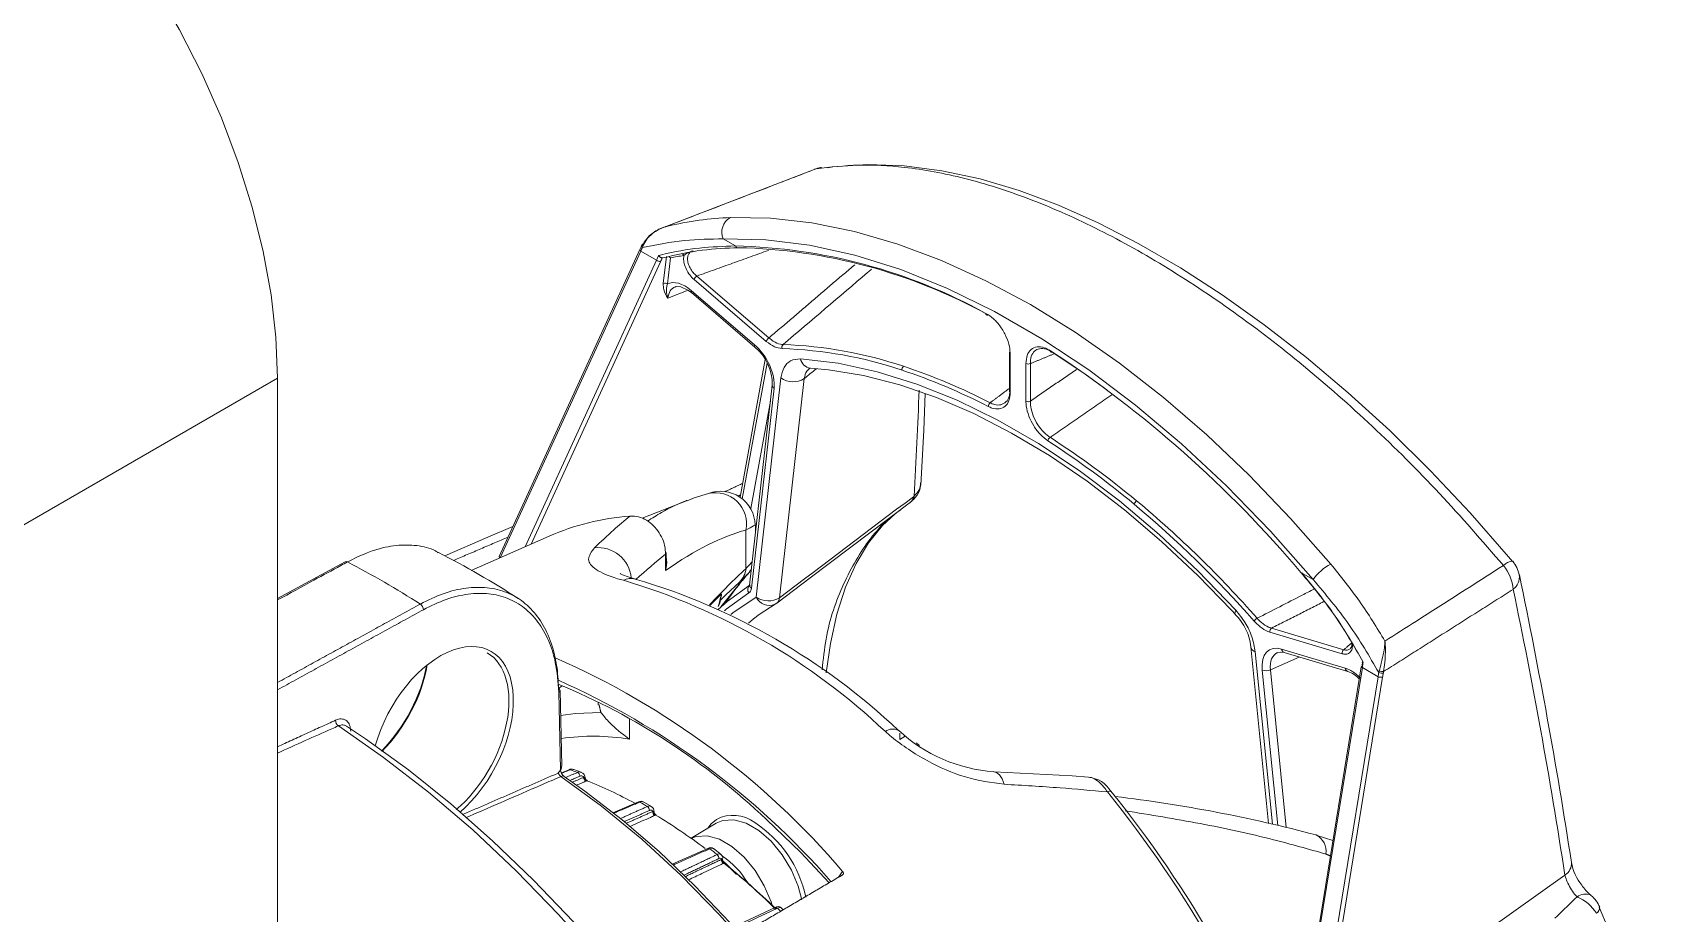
# Model space of a CAD drawing. Extents: x 2 to 136, y 1 to 99.
# Drawn here: x 103.74 to 108.94, y 87.23 to 90.04 of the extents above; entities that cross this region are included whole.
import ezdxf

# ---------------------------------------------------------------- set-up
doc = ezdxf.new("R2010")
doc.units = 0
doc.header["$MEASUREMENT"] = 0
doc.linetypes.add('SLD-Solid', pattern=[0])
doc.layers.add('OBJECT', color=7, linetype='CONTINUOUS')

msp = doc.modelspace()

# ---------------------------------------------------------------- linework, layer by layer
at = {"layer": 'OBJECT', "linetype": 'SLD-Solid', "lineweight": 15}
for p, q in [((106.2233, 89.5996), (105.7406, 89.4139)), ((106.2435, 89.6058), (106.2461, 89.6062)), ((105.9332, 89.3788), (105.9721, 89.3564)), ((105.6685, 89.3452), (105.2207, 88.3684)), ((105.6711, 89.3404), (105.2235, 88.3641)), ((105.3032, 88.3994), (105.7213, 89.3114)), ((105.7213, 89.3114), (105.6711, 89.3404)), ((105.7428, 89.237), (105.7526, 89.3232)), ((105.7653, 89.3184), (105.756, 89.2356)), ((105.734, 89.3065), (105.3219, 88.4077)), ((105.849, 89.2605), (106.0789, 89.0638)), ((105.8219, 89.2157), (105.7574, 89.1905)), ((105.831, 89.2149), (106.0333, 89.0417)), ((105.8322, 89.2079), (106.0345, 89.0347)), ((105.8322, 89.2079), (105.8323, 89.2077)), ((106.0704, 89.0528), (105.8405, 89.2496)), ((106.844, 89.015), (106.844, 88.8953)), ((106.8469, 89.011), (106.8469, 88.8913)), ((106.0672, 88.9949), (105.9875, 88.5572)), ((106.0728, 88.9835), (105.9942, 88.5519)), ((106.8967, 88.8625), (106.8967, 88.9822)), ((106.9107, 88.9821), (106.9107, 88.8624)), ((103.6315, 88.4256), (104.5154, 88.9358)), ((104.5154, 84.0375), (104.5154, 88.9358)), ((106.0895, 88.9139), (106.0174, 88.2775)), ((106.0952, 88.9035), (106.0231, 88.2671)), ((106.0381, 88.2394), (106.117, 88.9366)), ((106.1915, 88.9345), (106.1126, 88.2372)), ((106.0215, 88.5207), (106.0836, 88.8621)), ((105.8161, 88.5458), (105.675, 88.4905)), ((105.3792, 88.433), (105.1318, 88.3235)), ((106.0059, 88.4526), (106.0059, 88.33)), ((106.036, 88.4419), (106.036, 88.4689)), ((106.0378, 88.4563), (106.036, 88.4554)), ((105.7498, 88.3755), (105.7498, 88.324)), ((105.7516, 88.3501), (105.7516, 88.3814)), ((104.7306, 88.3516), (104.5154, 88.2343)), ((105.9262, 88.208), (105.9837, 88.2806)), ((107.7715, 88.3177), (107.8103, 88.2952)), ((106.1016, 88.2186), (106.048, 88.1835)), ((107.5631, 88.1839), (107.5633, 88.1837)), ((107.903, 88.059), (107.6731, 88.1276)), ((107.6783, 88.1404), (107.9082, 88.0718)), ((107.6121, 88.0806), (107.6684, 87.5191)), ((107.6265, 88.0652), (107.6815, 87.5163)), ((107.7103, 88.0737), (107.9125, 88.0133)), ((107.7187, 88.0627), (107.921, 88.0023)), ((107.7661, 88.0485), (107.6747, 88.008)), ((107.9638, 88.0172), (107.7793, 86.8884)), ((107.9672, 88.0149), (107.7826, 86.8862)), ((108.0174, 87.9859), (107.9672, 88.0149)), ((105.4209, 87.9573), (105.4098, 87.9484)), ((107.6978, 87.5129), (107.6483, 88.0069)), ((107.6747, 88.008), (107.7249, 87.5066)), ((107.8329, 86.8572), (108.0174, 87.9859)), ((108.0318, 87.984), (107.8472, 86.8552)), ((105.4154, 87.6891), (105.4099, 87.9363)), ((105.4196, 87.7022), (105.4142, 87.9424)), ((105.5359, 87.9054), (105.5359, 87.8966)), ((105.6355, 87.7873), (105.6355, 87.8527)), ((106.4949, 87.786), (106.4949, 87.8059)), ((106.4949, 87.786), (106.5126, 87.7962)), ((106.5479, 87.7753), (106.5577, 87.7674)), ((105.4429, 87.6901), (105.4184, 87.6801)), ((105.4817, 87.6818), (105.4576, 87.6907)), ((105.6635, 87.5874), (105.5826, 87.5531)), ((105.7047, 87.5731), (105.6804, 87.5871)), ((105.9114, 87.5201), (105.8315, 87.4717)), ((105.8843, 87.4398), (105.7712, 87.3894)), ((105.9264, 87.4203), (105.9025, 87.4389)), ((107.8734, 87.4642), (107.8203, 87.4815)), ((106.3007, 87.348), (106.3135, 87.3662)), ((108.2872, 87.1228), (108.6118, 87.3546)), ((106.0988, 87.2519), (105.967, 87.1896)), ((106.1242, 87.2442), (106.1176, 87.2508))]:
    msp.add_line(p, q, dxfattribs=at)
at = {"layer": 'OBJECT', "linetype": 'SLD-Solid', "lineweight": 15, "flags": 128}
for points in [[(104.5154, 88.9358), (104.5103, 89.066), (104.495, 89.2008), (104.4698, 89.3393), (104.4348, 89.4803), (104.3902, 89.6225), (104.3366, 89.7646), (104.2743, 89.9056), (104.2038, 90.0442), (104.1259, 90.1793), (104.0411, 90.3096), (103.9501, 90.434), (103.8538, 90.5516), (103.7529, 90.6612), (103.6484, 90.762), (103.5411, 90.8531), (103.4319, 90.9338), (103.3218, 91.0032)], [(106.223, 89.6003), (106.2237, 89.6005), (106.2294, 89.6021)], [(106.2294, 89.6021), (106.243, 89.6058), (106.2435, 89.6058)], [(108.4451, 88.3525), (108.4327, 88.3678), (108.3103, 88.5075), (108.1838, 88.6414), (108.0543, 88.7689), (107.9224, 88.8892), (107.789, 89.0016), (107.6551, 89.1056), (107.5212, 89.2008), (107.3881, 89.2868), (107.2564, 89.3632), (107.127, 89.4296), (107.0003, 89.486), (106.8747, 89.5328), (106.7508, 89.5696), (106.6289, 89.596), (106.5097, 89.6114), (106.3939, 89.6156), (106.2825, 89.6082), (106.2655, 89.6052)], [(105.9565, 89.447), (106.0841, 89.445), (106.2158, 89.4302), (106.3509, 89.4027), (106.4886, 89.3627), (106.6284, 89.3104), (106.7696, 89.246), (106.9115, 89.1698), (107.0533, 89.0822), (107.1945, 88.9836), (107.3343, 88.8745), (107.472, 88.7555), (107.6071, 88.627), (107.7388, 88.4898), (107.8664, 88.3444)], [(105.6757, 89.361), (105.6742, 89.358), (105.6738, 89.3567)], [(105.6779, 89.3566), (105.6768, 89.3577), (105.676, 89.3588), (105.6756, 89.3597), (105.6755, 89.3606), (105.6757, 89.361), (105.6758, 89.3612), (105.6764, 89.3618), (105.6773, 89.3621), (105.6786, 89.3622)], [(107.8103, 88.2952), (107.675, 88.4487), (107.5352, 88.5929), (107.3917, 88.727), (107.2453, 88.8502), (107.0967, 88.9619), (106.9469, 89.0614), (106.7967, 89.1481), (106.6469, 89.2216), (106.4983, 89.2814), (106.3519, 89.3273), (106.2083, 89.3589), (106.0685, 89.3761), (105.9332, 89.3788)], [(105.6711, 89.3404), (105.6699, 89.3416), (105.669, 89.3427), (105.6685, 89.3437), (105.6684, 89.3446), (105.6685, 89.3452)], [(105.6737, 89.3567), (105.6724, 89.3538), (105.6685, 89.3452)], [(105.6762, 89.3518), (105.675, 89.353), (105.6742, 89.3541), (105.6736, 89.3552), (105.6735, 89.3561), (105.6737, 89.3567)], [(105.7804, 89.2256), (105.7839, 89.2275), (105.7989, 89.2268), (105.821, 89.2163), (105.8322, 89.2079)], [(106.7756, 89.1372), (106.7743, 89.1368), (106.7731, 89.1367), (106.772, 89.1369), (106.771, 89.1374), (106.7702, 89.1382), (106.7696, 89.1393), (106.7692, 89.1405), (106.769, 89.142)], [(106.179, 88.9973), (106.2994, 88.9831), (106.4232, 88.9564), (106.5495, 88.9172), (106.6777, 88.8659), (106.807, 88.8026), (106.9366, 88.7277), (107.0659, 88.6417), (107.1941, 88.5451), (107.3204, 88.4385), (107.4441, 88.3223), (107.5646, 88.1974)], [(106.9746, 89.0233), (106.9746, 89.0219), (106.9749, 89.0207), (106.9754, 89.0198), (106.9761, 89.0191), (106.977, 89.0186), (106.978, 89.0184), (106.9792, 89.0186), (106.9804, 89.019)], [(107.1544, 88.8992), (107.0836, 88.9501), (106.9804, 89.019)], [(106.2071, 88.9671), (106.2074, 88.9675), (106.2099, 88.9678), (106.2115, 88.9676)], [(106.2111, 88.9678), (106.268, 88.9626), (106.3802, 88.944), (106.4952, 88.9145), (106.6124, 88.874), (106.7313, 88.8229), (106.8512, 88.7612), (106.9714, 88.6894), (107.0914, 88.6077), (107.2105, 88.5166), (107.3281, 88.4165), (107.4435, 88.308), (107.5503, 88.1979), (107.5631, 88.184)], [(106.5618, 88.5952), (106.5713, 88.77), (106.5756, 88.8867)], [(105.8862, 88.569), (105.8411, 88.5551), (105.8186, 88.5457)], [(106.1036, 88.2199), (106.2101, 88.3005), (106.5294, 88.5412)], [(106.5272, 88.5396), (106.533, 88.5441), (106.5343, 88.5454)], [(106.2615, 87.9981), (106.2743, 88.0914), (106.2952, 88.185), (106.3227, 88.2703), (106.3564, 88.3462), (106.3956, 88.4118), (106.44, 88.467), (106.4806, 88.5044)], [(105.2643, 88.4636), (105.1848, 88.4296), (105.0473, 88.3706)], [(105.223, 88.3639), (105.2221, 88.3648), (105.2212, 88.3659), (105.2207, 88.3669), (105.2206, 88.3679), (105.2207, 88.3684)], [(108.4455, 88.3535), (108.4457, 88.3533), (108.4458, 88.353)], [(105.6545, 88.2967), (105.6311, 88.3032), (105.6127, 88.3104), (105.6057, 88.314), (105.6062, 88.3136)], [(105.9168, 88.1992), (105.9455, 88.2249), (106.0191, 88.2778)], [(105.9242, 88.228), (105.9419, 88.2462), (105.9848, 88.2868)], [(105.9375, 88.2165), (105.9732, 88.2664), (105.985, 88.2797)], [(105.9837, 88.2806), (105.991, 88.2877), (105.9942, 88.2917)], [(105.9945, 88.2915), (106.0029, 88.3028), (106.011, 88.3127)], [(106.0174, 88.2778), (106.0172, 88.2762), (106.0172, 88.2762)], [(106.015, 88.2524), (105.9425, 88.2003), (105.937, 88.1956)], [(105.9574, 88.1833), (105.9642, 88.1888), (106.0381, 88.2394)], [(106.048, 88.1835), (106.0299, 88.1696), (106.0136, 88.1559)], [(107.5646, 88.1974), (107.5624, 88.1918), (107.5618, 88.1873), (107.5629, 88.1842), (107.5631, 88.1839)], [(107.6983, 88.0621), (107.7061, 88.0645), (107.7187, 88.0627)], [(107.9638, 88.0172), (107.9639, 88.0173), (107.9642, 88.0176), (107.9649, 88.0179), (107.9659, 88.0181)], [(107.9672, 88.0149), (107.9659, 88.0154), (107.9649, 88.0159), (107.9642, 88.0164), (107.9639, 88.0169), (107.9638, 88.0172)], [(105.5442, 87.8723), (105.4629, 87.8686), (105.416, 87.862)], [(106.5681, 85.1377), (106.5144, 85.3241), (106.4517, 85.5112), (106.3802, 85.698), (106.3002, 85.8837), (106.2123, 86.0675), (106.1167, 86.2484), (106.0139, 86.4257), (105.9044, 86.5985), (105.7886, 86.766), (105.6672, 86.9275), (105.5407, 87.0821), (105.4097, 87.2292), (105.2748, 87.3681), (105.1366, 87.4982), (104.9957, 87.6187), (104.8528, 87.7293), (104.7087, 87.8293)], [(106.5783, 85.1678), (106.5613, 85.2305), (106.5073, 85.407), (106.4453, 85.5837), (106.3756, 85.7599), (106.2984, 85.9348), (106.2141, 86.1078), (106.123, 86.2781), (106.0254, 86.445), (105.9219, 86.6078), (105.8128, 86.766), (105.6986, 86.9187), (105.5796, 87.0655), (105.4565, 87.2057), (105.3297, 87.3387), (105.1996, 87.4639), (105.0669, 87.5809), (104.9321, 87.6892), (104.7956, 87.7882), (104.7352, 87.8285)], [(106.7506, 85.827), (106.6896, 85.9957), (106.6197, 86.1636), (106.5411, 86.3296), (106.4546, 86.4926), (106.3605, 86.6517), (106.2595, 86.8058), (106.1522, 86.9539), (106.0393, 87.0952), (105.9216, 87.2286), (105.7997, 87.3534), (105.6744, 87.4688), (105.5466, 87.5741), (105.417, 87.6685)], [(106.7563, 85.8341), (106.7279, 85.9158), (106.6681, 86.0708), (106.6008, 86.2246), (106.5264, 86.3765), (106.4452, 86.5257), (106.3578, 86.6714), (106.2645, 86.8127), (106.166, 86.949), (106.0626, 87.0795), (105.9549, 87.2035), (105.8436, 87.3204), (105.7291, 87.4295), (105.6122, 87.5302), (105.4934, 87.6221), (105.4274, 87.6687)], [(106.7947, 87.6832), (106.8031, 87.6811), (106.8125, 87.6736), (106.8208, 87.6608), (106.8273, 87.6436)], [(107.0956, 87.6667), (107.044, 87.6705), (106.7952, 87.6832)], [(107.167, 87.6219), (107.1664, 87.6223), (107.1648, 87.6225), (107.1625, 87.6221), (107.1595, 87.6209), (107.156, 87.6192)], [(105.8848, 87.504), (105.8952, 87.5179), (105.912, 87.532)], [(106.1832, 87.2761), (106.1722, 87.3189), (106.1506, 87.3707), (106.1212, 87.4196), (106.0858, 87.4624), (106.0467, 87.4966), (106.0064, 87.5199), (105.9673, 87.5308), (105.932, 87.5288), (105.9114, 87.5201)], [(106.0709, 87.5316), (106.1803, 87.4264), (106.2706, 87.3303)], [(105.8315, 87.4715), (105.8475, 87.4776), (105.8825, 87.4796), (105.9212, 87.4688), (105.9612, 87.4457), (105.9999, 87.4119), (106.0349, 87.3694), (106.0641, 87.321), (106.0855, 87.2697), (106.0889, 87.2589)], [(105.9758, 87.3569), (105.9399, 87.3936), (105.934, 87.3973)], [(108.8397, 85.7402), (108.8648, 85.8064), (108.8978, 85.9252), (108.9211, 86.0506), (108.9344, 86.1818), (108.9376, 86.3177), (108.9305, 86.4574), (108.9134, 86.599), (108.8866, 86.7428), (108.8501, 86.8891), (108.8043, 87.0368), (108.7495, 87.1849), (108.7205, 87.2524)]]:
    msp.add_lwpolyline(points, dxfattribs=at)
at = {"layer": 'OBJECT', "linetype": 'SLD-Solid', "lineweight": 15}
for centre, radius, start, end in [((106.2593, 89.5071), 0.1, 99.1058, 111.0242), ((105.9826, 89.4001), 0.0537, 119.0712, 203.2929), ((105.7349, 89.3278), 0.0212, 230.1916, 267.373), ((105.9746, 88.2918), 1.0477, 99.1255, 101.5211), ((105.8005, 89.3237), 0.00833, 17.5015, 94.9562), ((105.9351, 87.631), 1.7258, 61.1054, 88.7712), ((105.9801, 89.3587), 0.00833, 195.777, 255.5413), ((105.9446, 87.6316), 1.7197, 61.1054, 88.7712), ((105.8596, 89.2435), 0.02, 121.9686, 162.3251), ((105.748, 89.2238), 0.0142, 56.0684, 111.5908), ((105.8373, 89.2123), 0.00679, 157.567, 220.7893), ((106.0895, 89.0468), 0.02, 121.9679, 162.3262), ((106.0396, 89.0392), 0.00679, 157.569, 220.7869), ((105.9373, 88.9175), 0.1522, 358.6365, 50.3506), ((106.1317, 89.0339), 0.0117, 132.0405, 199.8142), ((106.0776, 87.6966), 1.3341, 71.4332, 88.1489), ((106.0806, 87.7038), 1.3395, 71.4333, 88.1488), ((106.2161, 89.0055), 0.038, 192.4816, 262.3116), ((106.8485, 89.0147), 0.0046, 125.1013, 175.7265), ((106.8489, 89.0155), 0.00494, 185.0823, 246.2439), ((104.9657, 85.9518), 3.6701, 40.1381, 56.8139), ((106.5156, 88.9632), 0.0134, 129.5231, 188.742), ((105.9184, 87.1894), 1.8655, 62.6013, 71.7582), ((105.9207, 87.1946), 1.8731, 62.6013, 71.7582), ((106.9038, 88.9959), 0.0154, 242.6646, 296.6064), ((106.1011, 88.9135), 0.0116, 178.1446, 239.777), ((106.1559, 88.9924), 0.068, 235.0995, 301.5974), ((106.8489, 88.8958), 0.00494, 185.0823, 246.2439), ((106.7918, 88.8457), 0.0149, 127.5719, 180.2597), ((106.9038, 88.8762), 0.0154, 242.6646, 296.6064), ((106.983, 88.7343), 0.0163, 126.2294, 173.9227), ((105.4593, 86.3954), 2.7973, 50.2254, 57.2324), ((105.4588, 86.3934), 2.786, 50.2254, 57.2323), ((106.4941, 88.6001), 0.0671, 306.2299, 2.1013), ((105.9082, 88.472), 0.0995, 348.8126, 102.7741), ((105.9255, 88.4663), 0.1097, 1.4103, 110.9313), ((106.514, 88.5603), 0.0245, 308.8653, 356.0053), ((106.5215, 88.5594), 0.019, 305.371, 2.68), ((107.2599, 88.5292), 0.0195, 124.3812, 163.8033), ((105.0324, 85.8861), 3.4487, 41.3088, 50.1718), ((105.0312, 85.8861), 3.4627, 41.3089, 50.1718), ((105.6942, 87.7122), 0.7867, 94.2427, 113.6074), ((103.8144, 85.9874), 2.6834, 56.863, 63.1368), ((105.5347, 88.29), 0.1068, 5.9003, 95.9655), ((105.7405, 88.3816), 0.0111, 326.7543, 359.2811), ((104.7336, 88.3449), 0.00732, 57.7861, 114.3607), ((103.3194, 85.6264), 3.0716, 57.5008, 62.5045), ((105.9389, 88.336), 0.0673, 312.9906, 354.8596), ((105.8966, 88.4094), 0.1503, 307.2285, 327.382), ((107.9462, 88.197), 0.1676, 118.4064, 144.1319), ((108.449, 88.3076), 0.046, 94.3264, 135.7277), ((108.3117, 88.2526), 0.1359, 4.7706, 39.8442), ((108.3688, 88.2893), 0.1, 11.8341, 39.9346), ((105.6403, 88.2423), 0.056, 76.3365, 115.8532), ((105.0251, 86.3069), 2.0717, 46.5716, 73.4337), ((105.0651, 86.3048), 2.077, 46.6381, 73.5447), ((106.0302, 88.2631), 0.0186, 132.1846, 215.2375), ((106.029, 88.2771), 0.0115, 177.8426, 239.8021), ((108.4183, 88.3034), 0.0488, 306.1618, 7.5939), ((91.5587, 84.7761), 17.2734, 8.72083, 11.80457), ((104.9568, 88.1983), 0.0228, 2.1924, 55.3919), ((106.9807, 87.9607), 1.0913, 164.795, 166.7774), ((106.077, 88.2951), 0.068, 235.0994, 301.5977), ((106.0798, 88.2583), 0.0458, 204.3684, 293.8335), ((106.0734, 88.2598), 0.05, 299.7859, 307.1133), ((106.0883, 88.2388), 0.0243, 308.9296, 356.2983), ((107.45, 88.0664), 0.1626, 5.1082, 45.9964), ((107.6482, 88.1464), 0.0301, 122.1578, 147.1324), ((107.6859, 88.1299), 0.013, 125.9324, 190.2042), ((107.632, 88.0847), 0.0203, 190.9398, 254.2903), ((107.7233, 88.0749), 0.0131, 185.584, 249.2872), ((107.9158, 88.0613), 0.013, 125.933, 190.204), ((104.3776, 85.7176), 2.5427, 40.4179, 66.3136), ((107.9257, 88.0146), 0.0132, 185.6666, 248.1208), ((104.394, 85.6931), 2.4971, 41.0773, 66.0623), ((104.5845, 85.9715), 2.1548, 46.3861, 67.5151), ((107.6602, 88.0398), 0.0349, 250.2192, 294.5684), ((107.8975, 87.926), 0.0798, 41.1236, 72.9259), ((108.0295, 88.0215), 0.0376, 251.2303, 273.441), ((108.0305, 88.0316), 0.0343, 251.1217, 275.5512), ((108.0339, 88.0444), 0.0423, 251.9189, 270.9795), ((105.407, 87.9415), 0.00726, 7.1468, 67.2114), ((105.407, 87.943), 0.00727, 293.3675, 355.6233), ((104.7212, 87.8465), 0.0213, 177.2104, 233.8019), ((106.4727, 87.7813), 0.0382, 60.5241, 127.6911), ((106.8276, 88.1752), 0.4924, 227.0391, 266.1877), ((105.5206, 87.0838), 0.7128, 80.7271, 98.3053), ((105.4442, 87.6916), 0.0285, 182.6536, 233.6558), ((105.4223, 87.6594), 0.0106, 61.5562, 120.1048), ((105.4445, 87.6859), 0.00453, 67.3595, 110.9184), ((105.4509, 87.6772), 0.0148, 62.352, 122.1861), ((105.0081, 86.4813), 1.2858, 68.9487, 70.0727), ((105.4638, 87.6693), 0.0135, 0.3878, 62.9302), ((105.4761, 87.6643), 0.018, 358.4038, 73.4426), ((105.5032, 87.6657), 0.0135, 180.4708, 242.4409), ((105.5037, 87.6667), 0.0124, 184.8223, 250.6074), ((105.5035, 87.6647), 0.00894, 185.7547, 249.2724), ((104.9604, 86.3077), 1.4511, 61.549, 68.1893), ((107.0881, 87.5759), 0.0903, 29.9876, 84.9168), ((104.274, 85.2917), 3.7045, 20.1933, 38.9238), ((104.3106, 85.3134), 3.6726, 20.3476, 38.9446), ((106.6423, 83.0566), 4.5798, 75.0946, 83.2536), ((105.6714, 87.5729), 0.0165, 57.0015, 118.5639), ((105.6653, 87.5825), 0.0052, 56.0557, 110.356), ((104.8262, 86.1007), 1.7081, 59.538, 60.4673), ((105.6846, 87.5614), 0.0138, 355.0392, 56.7485), ((105.6975, 87.5591), 0.0156, 350.7338, 64.1314), ((105.7232, 87.556), 0.0139, 175.081, 236.3058), ((105.7235, 87.5572), 0.0127, 179.5805, 244.2112), ((105.7222, 87.5561), 0.00882, 176.8891, 242.3326), ((104.7425, 85.9276), 1.8894, 53.1386, 58.9176), ((105.9647, 87.4307), 0.1142, 52.9553, 117.5098), ((105.8339, 87.2112), 0.3692, 11.361, 57.2717), ((105.8863, 87.4341), 0.00602, 46.7511, 109.1073), ((105.8928, 87.4269), 0.0151, 49.5767, 123.9312), ((104.5737, 85.728), 2.1587, 51.6157, 52.4114), ((107.7931, 87.4304), 0.0586, 351.5503, 62.2737), ((105.9057, 87.4095), 0.0135, 348.4845, 51.6694), ((105.9185, 87.4093), 0.0134, 343.0201, 56.1068), ((105.9417, 87.4021), 0.0135, 168.4912, 231.2492), ((105.9421, 87.4036), 0.0124, 173.2835, 238.9156), ((105.7675, 87.1811), 0.2858, 31.2831, 55.067), ((105.9398, 87.4038), 0.0083, 169.819, 234.2249), ((104.4843, 85.5842), 2.3193, 45.8319, 51.3254), ((104.4672, 85.5732), 2.3383, 45.774, 51.0988), ((108.5885, 87.3919), 0.044, 301.9968, 4.2798), ((108.7862, 87.4209), 0.1558, 189.7031, 219.0695), ((108.6765, 87.2533), 0.0411, 64.5775, 129.6645), ((108.6026, 87.1654), 0.1288, 31.7116, 68.289), ((108.7687, 87.3884), 0.1226, 212.3944, 232.7657), ((108.6304, 87.2135), 0.1, 23.1474, 50.057), ((106.1076, 87.2401), 0.0145, 45.2517, 127.5185), ((106.101, 87.2455), 0.00674, 37.8884, 108.7225), ((104.2812, 85.3975), 2.6002, 45.1087, 45.4208), ((108.7008, 87.2513), 0.0215, 301.8684, 4.6343)]:
    msp.add_arc(centre, radius, start, end, dxfattribs=at)
for centre, major_axis, ratio, start_param, end_param in [((105.3211, 89.324), (0.3405, 0.3766), 0.56047, 5.220225, 5.247274), ((105.3713, 89.295), (0.3405, 0.3766), 0.56047, 5.220225, 5.256122), ((105.3774, 89.2895), (0.3456, 0.3853), 0.561109, 5.218094, 5.245705), ((105.8123, 89.1343), (-0.0584, 0.1002), 0.573148, 5.258627, 6.24842), ((105.8264, 89.1425), (-0.0512, 0.0814), 0.576972, 6.17366, 6.918449), ((106.0139, 88.9617), (-0.0584, 0.0996), 0.577768, 3.7985, 5.25123), ((129.1448, 104.9598), (32.2584, 24.4969), 0.038203, 2.331376, 2.333063), ((95.7568, 79.7353), (8.6282, 14.9683), 0.435073, 5.566891, 5.59383), ((105.9702, 87.4119), (8.4025, 6.3995), 0.05409, 1.461995, 1.512692), ((104.405, 84.7647), (1.8008, 3.6781), 0.229586, 0.196799, 0.389801), ((104.5722, 85.0299), (1.714, 3.5313), 0.23222, 0.45614, 0.517969), ((105.2804, 86.1531), (1.1587, 2.3666), 0.229586, 0.529539, 0.636375), ((98.0313, 78.4421), (5.4545, 16.6635), 0.560082, 5.447697, 5.512146), ((105.0381, 87.7845), (0.1541, 0.2834), 0.590791, 4.1393, 8.228245), ((105.0311, 87.7883), (0.1491, 0.2747), 0.591211, 4.125987, 6.267634), ((107.7297, 87.9712), (-0.0584, 0.0996), 0.576929, 5.729177, 7.181908), ((107.7438, 87.9794), (-0.0506, 0.0811), 0.590446, 6.200257, 7.16422), ((104.7662, 87.9415), (0.168, 0.2754), 0.563496, 4.322128, 5.327759), ((104.7732, 87.9372), (0.163, 0.2667), 0.563044, 4.308489, 5.357389), ((107.9313, 87.911), (-0.0579, 0.0994), 0.581622, 5.139284, 5.727847), ((107.6573, 87.9734), (0.161, 0.4919), 0.560082, 4.983264, 5.010875), ((107.6652, 87.9708), (0.1561, 0.4831), 0.559424, 4.981148, 5.017046), ((107.7154, 87.9418), (0.1561, 0.4831), 0.559424, 4.981148, 5.008197), ((107.7232, 87.9393), (0.161, 0.4919), 0.560082, 4.983264, 5.010313)]:
    msp.add_ellipse(centre, major_axis=major_axis, ratio=ratio, start_param=start_param, end_param=end_param, dxfattribs=at)
for points, knots in [([(106.2294, 89.6021), (106.1772, 89.582), (106.0184, 89.521), (105.8595, 89.4599), (105.7528, 89.4188)], [0, 0, 0, 0, 0.328344, 1, 1, 1, 1]), ([(108.416, 88.3397), (108.3489, 88.4174), (108.2144, 88.5729), (108.0002, 88.785), (107.7808, 88.9788), (107.558, 89.1498), (107.3352, 89.2971), (107.1162, 89.4183), (106.904, 89.5111), (106.7007, 89.5759), (106.5209, 89.6089), (106.3634, 89.6177), (106.2741, 89.6073), (106.2294, 89.6021)], [0, 0, 0, 0, 0.094729, 0.189754, 0.284474, 0.379253, 0.474339, 0.569114, 0.662863, 0.756911, 0.850666, 0.925332, 1, 1, 1, 1]), ([(105.7528, 89.4188), (105.7527, 89.4188), (105.7515, 89.4184), (105.7479, 89.4173), (105.7359, 89.4129), (105.7144, 89.4018), (105.6907, 89.3821), (105.6816, 89.3639), (105.6779, 89.3566)], [0, 0, 0, 0, 0.003813, 0.036465, 0.111777, 0.383706, 0.753032, 1, 1, 1, 1]), ([(105.6786, 89.3622), (105.6834, 89.37), (105.6955, 89.3897), (105.7222, 89.4073), (105.7432, 89.4159), (105.7515, 89.4184), (105.7527, 89.4188), (105.7528, 89.4188)], [0, 0, 0, 0, 0.291273, 0.731775, 0.961022, 0.99599, 1, 1, 1, 1]), ([(105.7528, 89.4188), (105.788, 89.4262), (105.8586, 89.4411), (105.9238, 89.4451), (105.9565, 89.447)], [0, 0, 0, 0, 0.497922, 1, 1, 1, 1]), ([(105.9332, 89.3788), (105.8929, 89.3785), (105.8117, 89.3778), (105.7216, 89.3605), (105.6762, 89.3518)], [0, 0, 0, 0, 0.497068, 1, 1, 1, 1]), ([(105.7281, 89.3266), (105.7312, 89.3273), (105.7761, 89.3377), (105.8599, 89.3528), (105.9346, 89.3552), (105.9721, 89.3564)], [0, 0, 0, 0, 0.03518, 0.514633, 1, 1, 1, 1]), ([(105.7281, 89.3266), (105.7281, 89.3265), (105.7285, 89.3259), (105.7296, 89.3242), (105.7316, 89.3219), (105.7343, 89.3199), (105.7369, 89.3186), (105.7385, 89.3185), (105.7393, 89.3184)], [0, 0, 0, 0, 0.009429, 0.151969, 0.380856, 0.592582, 0.796142, 1, 1, 1, 1]), ([(105.7412, 89.3189), (105.7405, 89.3187), (105.7399, 89.3185), (105.7393, 89.3184), (105.7393, 89.3184)], [0, 0, 0, 0, 0.996441, 1, 1, 1, 1]), ([(105.9815, 89.3509), (105.9437, 89.3494), (105.8678, 89.3465), (105.7835, 89.3281), (105.7412, 89.3189)], [0, 0, 0, 0, 0.497105, 1, 1, 1, 1]), ([(105.7602, 89.3225), (105.7605, 89.3223), (105.762, 89.3217), (105.7637, 89.3202), (105.765, 89.3189), (105.7653, 89.3184), (105.7653, 89.3184)], [0, 0, 0, 0, 0.186966, 0.731446, 0.978482, 1, 1, 1, 1]), ([(105.8405, 89.2496), (105.8359, 89.2542), (105.8265, 89.2633), (105.8156, 89.2816), (105.8087, 89.3006), (105.8068, 89.3159), (105.808, 89.3235), (105.8084, 89.3262)], [0, 0, 0, 0, 0.223373, 0.446858, 0.667276, 0.883028, 1, 1, 1, 1]), ([(105.8375, 89.3407), (105.8374, 89.3407), (105.831, 89.3394), (105.8198, 89.335), (105.812, 89.329), (105.8084, 89.3262)], [0, 0, 0, 0, 0.006463, 0.549844, 1, 1, 1, 1]), ([(105.8271, 89.3352), (105.8252, 89.3329), (105.821, 89.328), (105.8194, 89.3157), (105.8215, 89.3012), (105.8276, 89.2861), (105.837, 89.2716), (105.845, 89.2643), (105.849, 89.2605)], [0, 0, 0, 0, 0.149219, 0.318294, 0.484717, 0.651817, 0.822498, 1, 1, 1, 1]), ([(106.4057, 89.2825), (106.4014, 89.2789), (106.3073, 89.199), (106.2134, 89.1189), (106.1238, 89.0426)], [0, 0, 0, 0, 0.04616, 1, 1, 1, 1]), ([(105.7574, 89.1905), (105.7573, 89.1905), (105.7518, 89.1986), (105.7429, 89.2115), (105.7428, 89.2303), (105.7428, 89.237)], [0, 0, 0, 0, 0.004663, 0.646865, 1, 1, 1, 1]), ([(105.756, 89.2356), (105.7549, 89.2314), (105.7509, 89.2155), (105.754, 89.2017), (105.7574, 89.1905), (105.7574, 89.1905)], [0, 0, 0, 0, 0.264855, 0.994877, 1, 1, 1, 1]), ([(106.769, 89.142), (106.7773, 89.1367), (106.794, 89.1262), (106.8167, 89.0998), (106.8343, 89.069), (106.8451, 89.0377), (106.8463, 89.0193), (106.8469, 89.011)], [0, 0, 0, 0, 0.206122, 0.412239, 0.618618, 0.826212, 1, 1, 1, 1]), ([(106.1207, 89.0299), (106.1127, 89.0311), (106.0964, 89.0334), (106.0792, 89.0463), (106.0704, 89.0528)], [0, 0, 0, 0, 0.49149, 1, 1, 1, 1]), ([(106.0789, 89.0638), (106.0835, 89.0601), (106.0955, 89.0504), (106.1112, 89.0437), (106.121, 89.0428), (106.1238, 89.0426)], [0, 0, 0, 0, 0.305523, 0.798743, 1, 1, 1, 1]), ([(106.117, 88.9366), (106.1197, 88.9485), (106.1249, 88.9722), (106.1469, 88.9944), (106.1681, 88.9963), (106.179, 88.9973)], [0, 0, 0, 0, 0.326686, 0.653395, 1, 1, 1, 1]), ([(106.8967, 88.9822), (106.8975, 88.9915), (106.8992, 89.01), (106.9121, 89.0285), (106.9311, 89.037), (106.9531, 89.035), (106.968, 89.0269), (106.9746, 89.0233)], [0, 0, 0, 0, 0.209995, 0.420029, 0.629032, 0.83643, 1, 1, 1, 1]), ([(106.9804, 89.019), (106.9756, 89.0217), (106.9634, 89.0286), (106.9445, 89.0317), (106.9267, 89.0259), (106.9146, 89.0108), (106.9108, 88.9942), (106.9107, 88.9839), (106.9107, 88.9821)], [0, 0, 0, 0, 0.130808, 0.33633, 0.541943, 0.748685, 0.957289, 1, 1, 1, 1]), ([(106.2079, 88.9662), (106.2048, 88.9638), (106.1962, 88.9573), (106.1934, 88.9433), (106.1915, 88.9345)], [0, 0, 0, 0, 0.363663, 1, 1, 1, 1]), ([(106.7827, 88.8576), (106.7874, 88.8555), (106.7995, 88.8501), (106.8178, 88.8498), (106.8341, 88.859), (106.8438, 88.874), (106.8452, 88.8873), (106.8457, 88.8922)], [0, 0, 0, 0, 0.149719, 0.38522, 0.620887, 0.858127, 1, 1, 1, 1]), ([(106.8469, 88.8913), (106.8461, 88.882), (106.8444, 88.8634), (106.8315, 88.845), (106.8125, 88.8364), (106.793, 88.8383), (106.7808, 88.8439), (106.7769, 88.8457)], [0, 0, 0, 0, 0.224518, 0.449077, 0.672569, 0.894408, 1, 1, 1, 1]), ([(106.9667, 88.7361), (106.9585, 88.7423), (106.942, 88.7547), (106.9206, 88.7831), (106.9049, 88.8149), (106.8976, 88.8424), (106.8969, 88.8574), (106.8967, 88.8625)], [0, 0, 0, 0, 0.22061, 0.441204, 0.6623, 0.88484, 1, 1, 1, 1]), ([(106.9107, 88.8624), (106.9109, 88.8567), (106.9115, 88.8419), (106.9191, 88.8154), (106.934, 88.7865), (106.953, 88.7625), (106.9669, 88.7522), (106.9733, 88.7475)], [0, 0, 0, 0, 0.139891, 0.364526, 0.588857, 0.811169, 1, 1, 1, 1]), ([(106.5405, 88.5603), (106.5468, 88.5668), (106.5587, 88.5791), (106.5607, 88.5951), (106.5617, 88.6026)], [0, 0, 0, 0, 0.530668, 1, 1, 1, 1]), ([(105.818, 88.5465), (105.8173, 88.5462), (105.7909, 88.5377), (105.7492, 88.5167), (105.7073, 88.4901), (105.6925, 88.4807)], [0, 0, 0, 0, 0.016955, 0.652248, 1, 1, 1, 1]), ([(105.636, 88.4967), (105.6188, 88.4822), (105.5816, 88.4508), (105.544, 88.4153), (105.5236, 88.3962)], [0, 0, 0, 0, 0.460735, 1, 1, 1, 1]), ([(105.636, 88.4967), (105.6409, 88.497), (105.6541, 88.4978), (105.6766, 88.4916), (105.7009, 88.477), (105.7217, 88.4565), (105.738, 88.4312), (105.7486, 88.4028), (105.7494, 88.3846), (105.7498, 88.3755)], [0, 0, 0, 0, 0.099425, 0.265865, 0.416098, 0.557611, 0.700775, 0.851618, 1, 1, 1, 1]), ([(106.2479, 88.0078), (106.2515, 88.041), (106.2628, 88.1434), (106.3133, 88.2865), (106.3849, 88.4092), (106.4507, 88.4829), (106.4867, 88.509), (106.4999, 88.5186)], [0, 0, 0, 0, 0.140486, 0.433831, 0.735581, 0.902506, 1, 1, 1, 1]), ([(106.0059, 88.4526), (106.0151, 88.4578), (106.0333, 88.4677), (106.0347, 88.4686), (106.0354, 88.469)], [0, 0, 0, 0, 0.511395, 1, 1, 1, 1]), ([(105.0265, 88.3804), (105.0236, 88.3823), (105.0039, 88.3955), (104.9593, 88.4046), (104.8936, 88.4063), (104.8394, 88.3941), (104.787, 88.376), (104.7588, 88.3618), (104.7375, 88.3511)], [0, 0, 0, 0, 0.040762, 0.275666, 0.503135, 0.737231, 0.802471, 1, 1, 1, 1]), ([(105.5236, 88.3962), (105.5144, 88.3836), (105.4957, 88.3583), (105.5239, 88.3258), (105.5725, 88.3044), (105.6096, 88.2943), (105.6158, 88.2927)], [0, 0, 0, 0, 0.304165, 0.612213, 0.935018, 1, 1, 1, 1]), ([(105.7498, 88.324), (105.7498, 88.3241), (105.7525, 88.335), (105.7555, 88.352), (105.7512, 88.3681), (105.7498, 88.3734)], [0, 0, 0, 0, 0.008433, 0.671732, 1, 1, 1, 1]), ([(104.7375, 88.3511), (104.7304, 88.3473), (104.695, 88.328), (104.6209, 88.2876), (104.554, 88.2511), (104.5154, 88.2301)], [0, 0, 0, 0, 0.095641, 0.47821, 1, 1, 1, 1]), ([(105.751, 88.3501), (105.751, 88.3415), (105.751, 88.3328), (105.7498, 88.3241), (105.7498, 88.324)], [0, 0, 0, 0, 0.982488, 1, 1, 1, 1]), ([(106.026, 88.3529), (106.0258, 88.3526), (106.0236, 88.3484), (106.0144, 88.3388), (106.0059, 88.33)], [0, 0, 0, 0, 0.07855, 1, 1, 1, 1]), ([(107.8664, 88.3444), (107.8979, 88.3056), (107.9611, 88.2276), (108.013, 88.1419), (108.0391, 88.099)], [0, 0, 0, 0, 0.498142, 1, 1, 1, 1]), ([(108.0391, 88.099), (108.0724, 88.1203), (108.198, 88.2006), (108.3237, 88.2808), (108.416, 88.3397)], [0, 0, 0, 0, 0.265214, 1, 1, 1, 1]), ([(104.9697, 88.2171), (104.9941, 88.2291), (105.0436, 88.2534), (105.1153, 88.2701), (105.1836, 88.2716), (105.2452, 88.2565), (105.2995, 88.2254), (105.3441, 88.1796), (105.3785, 88.1195), (105.3956, 88.0645), (105.4065, 88.0073), (105.4084, 87.9737), (105.4098, 87.9482)], [0, 0, 0, 0, 0.107204, 0.217517, 0.324717, 0.435019, 0.54234, 0.652756, 0.760378, 0.8711, 0.902397, 1, 1, 1, 1]), ([(106.0055, 88.3079), (106.0047, 88.307), (106.0029, 88.3051), (105.9927, 88.2927), (105.9854, 88.2829), (105.9837, 88.2806)], [0, 0, 0, 0, 0.409876, 0.860661, 1, 1, 1, 1]), ([(107.7715, 88.3177), (107.8085, 88.2731), (107.883, 88.1834), (107.9408, 88.083), (107.9698, 88.0325)], [0, 0, 0, 0, 0.497109, 1, 1, 1, 1]), ([(107.9696, 88.0324), (107.9414, 88.082), (107.8847, 88.1817), (107.8114, 88.271), (107.7745, 88.3159)], [0, 0, 0, 0, 0.496651, 1, 1, 1, 1]), ([(108.0194, 87.9991), (107.9892, 88.051), (107.9284, 88.1555), (107.8499, 88.2484), (107.8103, 88.2952)], [0, 0, 0, 0, 0.496567, 1, 1, 1, 1]), ([(105.4099, 87.9363), (105.4075, 87.9689), (105.4031, 88.0291), (105.3788, 88.1032), (105.3457, 88.162), (105.3018, 88.2069), (105.2491, 88.2375), (105.1886, 88.2522), (105.1224, 88.2511), (105.052, 88.2347), (105.0037, 88.211), (104.9795, 88.1992)], [0, 0, 0, 0, 0.12882, 0.238011, 0.347201, 0.456082, 0.564962, 0.673719, 0.782476, 0.891238, 1, 1, 1, 1]), ([(105.8906, 88.2122), (105.9024, 88.224), (105.9147, 88.2364), (105.927, 88.2482), (105.9275, 88.2487)], [0, 0, 0, 0, 0.956798, 1, 1, 1, 1]), ([(105.9275, 88.2487), (105.9274, 88.2485), (105.9271, 88.2474), (105.9266, 88.2439), (105.9258, 88.2369), (105.9245, 88.229), (105.9222, 88.2186), (105.9194, 88.2133), (105.9175, 88.2097)], [0, 0, 0, 0, 0.013115, 0.078259, 0.210065, 0.473681, 0.635383, 1, 1, 1, 1]), ([(105.9265, 88.2396), (105.9266, 88.2399), (105.9276, 88.2424), (105.9279, 88.2456), (105.9281, 88.2485)], [0, 0, 0, 0, 0.110047, 1, 1, 1, 1]), ([(105.9281, 88.2485), (105.9281, 88.2486), (105.9281, 88.2486), (105.928, 88.2488), (105.9279, 88.2489), (105.9276, 88.2488), (105.9275, 88.2487)], [0, 0, 0, 0, 0.054644, 0.112781, 0.553294, 1, 1, 1, 1]), ([(106.015, 88.2524), (106.0171, 88.2541), (106.0212, 88.2575), (106.0225, 88.264), (106.0231, 88.2671)], [0, 0, 0, 0, 0.519165, 1, 1, 1, 1]), ([(107.6322, 88.1718), (107.6801, 88.1963), (107.7405, 88.2272), (107.8008, 88.2581), (107.8132, 88.2645)], [0, 0, 0, 0, 0.793904, 1, 1, 1, 1]), ([(107.5646, 88.1974), (107.5749, 88.1846), (107.5956, 88.1591), (107.6182, 88.1116), (107.6237, 88.081), (107.6265, 88.0652)], [0, 0, 0, 0, 0.327443, 0.654939, 1, 1, 1, 1]), ([(107.6322, 88.1718), (107.6366, 88.1672), (107.6483, 88.1553), (107.6645, 88.1451), (107.6752, 88.1415), (107.6783, 88.1404)], [0, 0, 0, 0, 0.305588, 0.797658, 1, 1, 1, 1]), ([(107.6731, 88.1276), (107.6647, 88.131), (107.6475, 88.1379), (107.6312, 88.1544), (107.6229, 88.1627)], [0, 0, 0, 0, 0.49412, 1, 1, 1, 1]), ([(107.9356, 88.0882), (107.9356, 88.0847), (107.9357, 88.0757), (107.9305, 88.0652), (107.9212, 88.058), (107.9112, 88.0569), (107.9048, 88.0585), (107.903, 88.059)], [0, 0, 0, 0, 0.159142, 0.40365, 0.650805, 0.902807, 1, 1, 1, 1]), ([(107.9082, 88.0718), (107.912, 88.071), (107.9197, 88.0694), (107.9284, 88.0741), (107.9335, 88.0816), (107.934, 88.0885), (107.9341, 88.0909)], [0, 0, 0, 0, 0.287385, 0.574986, 0.853917, 1, 1, 1, 1]), ([(108.0207, 88.0041), (108.023, 88.0122), (108.0287, 88.0325), (108.0352, 88.062), (108.0381, 88.0838), (108.0389, 88.0947), (108.039, 88.0979), (108.039, 88.0989), (108.0391, 88.099)], [0, 0, 0, 0, 0.246968, 0.616294, 0.888223, 0.963535, 0.996187, 1, 1, 1, 1]), ([(108.0391, 88.099), (108.0391, 88.0989), (108.0392, 88.0977), (108.04, 88.0899), (108.0412, 88.0685), (108.0397, 88.0364), (108.0361, 88.0118), (108.0346, 88.0021)], [0, 0, 0, 0, 0.00401, 0.038978, 0.268225, 0.708727, 1, 1, 1, 1]), ([(107.9698, 88.0325), (107.9698, 88.0325), (107.9692, 88.0324), (107.9679, 88.0321), (107.9665, 88.0318), (107.9659, 88.0316), (107.9663, 88.0316), (107.9674, 88.0318), (107.968, 88.0318)], [0, 0, 0, 0, 0.009429, 0.151969, 0.380856, 0.592582, 0.796142, 1, 1, 1, 1]), ([(104.7, 87.8475), (104.7017, 87.8482), (104.7094, 87.8513), (104.7224, 87.8525), (104.7363, 87.8462), (104.7459, 87.8328), (104.7474, 87.8195), (104.7481, 87.8128)], [0, 0, 0, 0, 0.069456, 0.301091, 0.533716, 0.766868, 1, 1, 1, 1]), ([(105.6355, 87.7873), (105.6353, 87.7874), (105.6313, 87.7901), (105.6048, 87.8085), (105.5673, 87.8429), (105.5512, 87.8634), (105.5442, 87.8723)], [0, 0, 0, 0, 0.004006, 0.088611, 0.601869, 1, 1, 1, 1]), ([(104.7087, 87.8293), (104.7016, 87.8262), (104.6665, 87.8107), (104.6021, 87.7822), (104.5447, 87.7562), (104.5154, 87.743)], [0, 0, 0, 0, 0.109089, 0.545445, 1, 1, 1, 1]), ([(104.7351, 87.8282), (104.7323, 87.8298), (104.726, 87.8335), (104.7162, 87.8323), (104.7101, 87.8299), (104.7087, 87.8293)], [0, 0, 0, 0, 0.377575, 0.856446, 1, 1, 1, 1]), ([(106.8273, 87.6436), (106.7863, 87.6493), (106.7038, 87.6609), (106.5781, 87.7172), (106.4947, 87.772), (106.4559, 87.8058), (106.4494, 87.8115)], [0, 0, 0, 0, 0.304165, 0.612213, 0.935018, 1, 1, 1, 1]), ([(105.4154, 87.6891), (105.4167, 87.6913), (105.4192, 87.6954), (105.4194, 87.7), (105.4195, 87.7022)], [0, 0, 0, 0, 0.522655, 1, 1, 1, 1]), ([(105.417, 87.6685), (105.4137, 87.6671), (105.3917, 87.6575), (105.2947, 87.6154), (105.1977, 87.5733), (105.1193, 87.5393), (105.1159, 87.5378)], [0, 0, 0, 0, 0.033015, 0.219562, 0.965751, 1, 1, 1, 1]), ([(105.4085, 87.6793), (105.4085, 87.6794), (105.4097, 87.681), (105.4121, 87.6842), (105.4143, 87.6875), (105.4154, 87.6891)], [0, 0, 0, 0, 0.016341, 0.508892, 1, 1, 1, 1]), ([(105.417, 87.6685), (105.4166, 87.6688), (105.4153, 87.6697), (105.4131, 87.6718), (105.4112, 87.6741), (105.4096, 87.6766), (105.4088, 87.6782), (105.4085, 87.6792), (105.4085, 87.6793)], [0, 0, 0, 0, 0.123143, 0.346274, 0.575888, 0.721628, 0.963156, 1, 1, 1, 1]), ([(105.4463, 87.6901), (105.4415, 87.6881), (105.4324, 87.6844), (105.4233, 87.6807), (105.419, 87.679)], [0, 0, 0, 0, 0.531402, 1, 1, 1, 1]), ([(105.4578, 87.6903), (105.4564, 87.6908), (105.4528, 87.6922), (105.4488, 87.6909), (105.4463, 87.6901)], [0, 0, 0, 0, 0.389844, 1, 1, 1, 1]), ([(105.497, 87.6537), (105.4922, 87.6517), (105.4822, 87.6474), (105.4721, 87.6431), (105.4668, 87.6408)], [0, 0, 0, 0, 0.469912, 1, 1, 1, 1]), ([(105.4699, 87.6813), (105.4706, 87.6815), (105.4737, 87.6827), (105.4778, 87.6833), (105.4805, 87.6819), (105.4813, 87.6815)], [0, 0, 0, 0, 0.176608, 0.775817, 1, 1, 1, 1]), ([(105.4897, 87.6656), (105.489, 87.6666), (105.4872, 87.6689), (105.4834, 87.6706), (105.4798, 87.6704), (105.4777, 87.6696), (105.4773, 87.6694)], [0, 0, 0, 0, 0.256518, 0.580509, 0.904499, 1, 1, 1, 1]), ([(105.4913, 87.6656), (105.4914, 87.6656), (105.4921, 87.6657), (105.4933, 87.6656), (105.4943, 87.6648), (105.4945, 87.6639), (105.4946, 87.6635)], [0, 0, 0, 0, 0.051656, 0.348864, 0.693234, 1, 1, 1, 1]), ([(105.5004, 87.6563), (105.5004, 87.6563), (105.5007, 87.6563), (105.5006, 87.656), (105.5001, 87.6554), (105.4996, 87.655), (105.4995, 87.655)], [0, 0, 0, 0, 0.022186, 0.533619, 0.933195, 1, 1, 1, 1]), ([(107.156, 87.6192), (107.1524, 87.6245), (107.1427, 87.6385), (107.1252, 87.6551), (107.1079, 87.6655), (107.0987, 87.6658), (107.0956, 87.6659)], [0, 0, 0, 0, 0.201031, 0.53756, 0.84132, 1, 1, 1, 1]), ([(107.156, 87.6192), (107.1058, 87.6238), (106.9969, 87.6338), (106.8867, 87.6402), (106.8273, 87.6436)], [0, 0, 0, 0, 0.460735, 1, 1, 1, 1]), ([(105.6682, 87.5869), (105.6634, 87.5849), (105.6398, 87.5748), (105.612, 87.563), (105.5889, 87.5532), (105.5847, 87.5515)], [0, 0, 0, 0, 0.17015, 0.850739, 1, 1, 1, 1]), ([(105.7155, 87.5444), (105.7109, 87.5424), (105.6877, 87.532), (105.6614, 87.5203), (105.6398, 87.5106), (105.6367, 87.5092)], [0, 0, 0, 0, 0.176069, 0.880344, 1, 1, 1, 1]), ([(105.6807, 87.5869), (105.6789, 87.5876), (105.6752, 87.5892), (105.6706, 87.5876), (105.6682, 87.5869)], [0, 0, 0, 0, 0.487768, 1, 1, 1, 1]), ([(105.6922, 87.573), (105.6929, 87.5733), (105.6959, 87.5745), (105.7004, 87.5752), (105.7031, 87.5736), (105.7042, 87.573)], [0, 0, 0, 0, 0.149605, 0.657204, 1, 1, 1, 1]), ([(105.7094, 87.5572), (105.7088, 87.5581), (105.7075, 87.5602), (105.7042, 87.5616), (105.7008, 87.5612), (105.6988, 87.5604), (105.6984, 87.5602)], [0, 0, 0, 0, 0.25652, 0.580507, 0.904499, 1, 1, 1, 1]), ([(105.7108, 87.5573), (105.7109, 87.5573), (105.7116, 87.5575), (105.7126, 87.5575), (105.7132, 87.5571), (105.7132, 87.5567), (105.7132, 87.5566)], [0, 0, 0, 0, 0.060771, 0.410453, 0.815624, 1, 1, 1, 1]), ([(105.718, 87.5482), (105.7182, 87.5481), (105.7188, 87.5478), (105.719, 87.5472), (105.7185, 87.5463), (105.7181, 87.5458), (105.718, 87.5458)], [0, 0, 0, 0, 0.202767, 0.619743, 0.945529, 1, 1, 1, 1]), ([(107.8511, 87.4217), (107.7958, 87.4373), (107.6649, 87.4741), (107.452, 87.5206), (107.2923, 87.5463), (107.2123, 87.5592)], [0, 0, 0, 0, 0.267535, 0.633326, 1, 1, 1, 1]), ([(105.8904, 87.4385), (105.8858, 87.4365), (105.8626, 87.4261), (105.8239, 87.4088), (105.7897, 87.3936), (105.7741, 87.3867)], [0, 0, 0, 0, 0.119423, 0.597108, 1, 1, 1, 1]), ([(105.9027, 87.4385), (105.9025, 87.4388), (105.9013, 87.4403), (105.8971, 87.4408), (105.8927, 87.4393), (105.8904, 87.4385)], [0, 0, 0, 0, 0.079437, 0.539715, 1, 1, 1, 1]), ([(105.9332, 87.3916), (105.9287, 87.3894), (105.906, 87.3787), (105.8695, 87.3613), (105.8374, 87.3461), (105.8235, 87.3395)], [0, 0, 0, 0, 0.123805, 0.619022, 1, 1, 1, 1]), ([(105.9141, 87.4201), (105.9147, 87.4204), (105.9176, 87.4216), (105.9223, 87.4226), (105.9248, 87.4211), (105.926, 87.4204)], [0, 0, 0, 0, 0.134723, 0.591829, 1, 1, 1, 1]), ([(105.9284, 87.4048), (105.9281, 87.4056), (105.9272, 87.4074), (105.9244, 87.4084), (105.9213, 87.4079), (105.9194, 87.407), (105.9189, 87.4068)], [0, 0, 0, 0, 0.256521, 0.580507, 0.904498, 1, 1, 1, 1]), ([(105.9298, 87.405), (105.9299, 87.4051), (105.9305, 87.4053), (105.9313, 87.4055), (105.9317, 87.4055), (105.9316, 87.4053), (105.9316, 87.4053)], [0, 0, 0, 0, 0.071772, 0.484852, 0.963441, 1, 1, 1, 1]), ([(105.9348, 87.397), (105.9353, 87.3967), (105.9362, 87.3959), (105.9366, 87.3947), (105.9362, 87.3936), (105.9357, 87.3931), (105.9357, 87.393)], [0, 0, 0, 0, 0.341638, 0.685982, 0.955018, 1, 1, 1, 1]), ([(106.3135, 87.3662), (106.3141, 87.3653), (106.3154, 87.3636), (106.3162, 87.3608), (106.3159, 87.3583), (106.3148, 87.3565), (106.3137, 87.3557), (106.3133, 87.3555)], [0, 0, 0, 0, 0.219651, 0.439261, 0.659735, 0.880539, 1, 1, 1, 1]), ([(108.6503, 87.285), (108.6489, 87.2865), (108.6428, 87.2932), (108.6322, 87.3076), (108.6208, 87.3282), (108.6145, 87.3442), (108.6124, 87.3523), (108.6118, 87.3546)], [0, 0, 0, 0, 0.080942, 0.365196, 0.637408, 0.898731, 1, 1, 1, 1]), ([(106.1063, 87.2496), (106.1018, 87.2475), (106.0791, 87.2368), (106.0339, 87.2154), (105.9932, 87.1962), (105.9706, 87.1855)], [0, 0, 0, 0, 0.100186, 0.500924, 1, 1, 1, 1]), ([(106.1176, 87.2502), (106.1174, 87.2506), (106.1166, 87.252), (106.1127, 87.2521), (106.1084, 87.2505), (106.1063, 87.2496)], [0, 0, 0, 0, 0.139047, 0.569516, 1, 1, 1, 1])]:
    msp.add_open_spline(points, degree=3, knots=knots, dxfattribs=at)
for points in [[(105.6779, 89.3566), (105.6762, 89.3518)], [(106.0774, 89.3425), (105.849, 89.2605)], [(106.0789, 89.0638), (106.3519, 89.2969)], [(106.9839, 89.0123), (106.9107, 88.9821)], [(106.9107, 88.8624), (107.0575, 88.9637)], [(106.7827, 88.8576), (106.844, 88.9033)], [(107.1696, 88.8831), (106.9733, 88.7475)], [(105.9383, 88.5743), (105.9955, 88.6011)], [(105.9888, 88.5644), (105.9824, 88.5613)], [(106.5385, 88.5586), (106.5405, 88.5603)], [(105.249, 88.4301), (105.0755, 88.3559)], [(105.7526, 88.3606), (105.7516, 88.3602)], [(105.9837, 88.2806), (105.9823, 88.2816)], [(104.5154, 87.9675), (104.9697, 88.2171)], [(107.8449, 88.225), (107.6783, 88.1404)], [(108.4471, 88.2639), (108.0346, 88.0021)], [(104.9795, 88.1992), (104.5154, 87.9443)], [(107.9082, 88.0718), (107.9326, 88.093)], [(108.0194, 87.9991), (108.0207, 88.0041)], [(108.0346, 88.0021), (108.0339, 87.9975)], [(105.5381, 87.8967), (105.5442, 87.8723)], [(104.5154, 87.7631), (104.7, 87.8475)], [(105.1048, 87.5475), (105.4085, 87.6793)], [(105.4322, 87.6652), (105.4699, 87.6813)], [(105.4773, 87.6694), (105.4455, 87.6559)], [(105.4536, 87.6502), (105.4897, 87.6656)], [(105.4897, 87.6656), (105.4913, 87.6656)], [(105.4995, 87.655), (105.497, 87.6537)], [(105.6065, 87.5347), (105.6922, 87.573)], [(105.6984, 87.5602), (105.6187, 87.5246)], [(105.6248, 87.5194), (105.7094, 87.5572)], [(105.7094, 87.5572), (105.7108, 87.5573)], [(105.718, 87.5458), (105.7155, 87.5444)], [(105.7972, 87.3646), (105.9141, 87.4201)], [(105.9189, 87.4068), (105.8081, 87.3542)], [(105.8127, 87.3499), (105.9284, 87.4048)], [(105.9284, 87.4048), (105.9298, 87.405)], [(105.9357, 87.393), (105.9332, 87.3916)], [(107.8655, 87.4157), (107.8511, 87.4217)], [(106.3133, 87.3555), (105.9914, 87.1662)], [(108.5801, 87.218), (108.6503, 87.285)]]:
    msp.add_open_spline(points, degree=1, dxfattribs=at)

doc.saveas('drawing.dxf')
